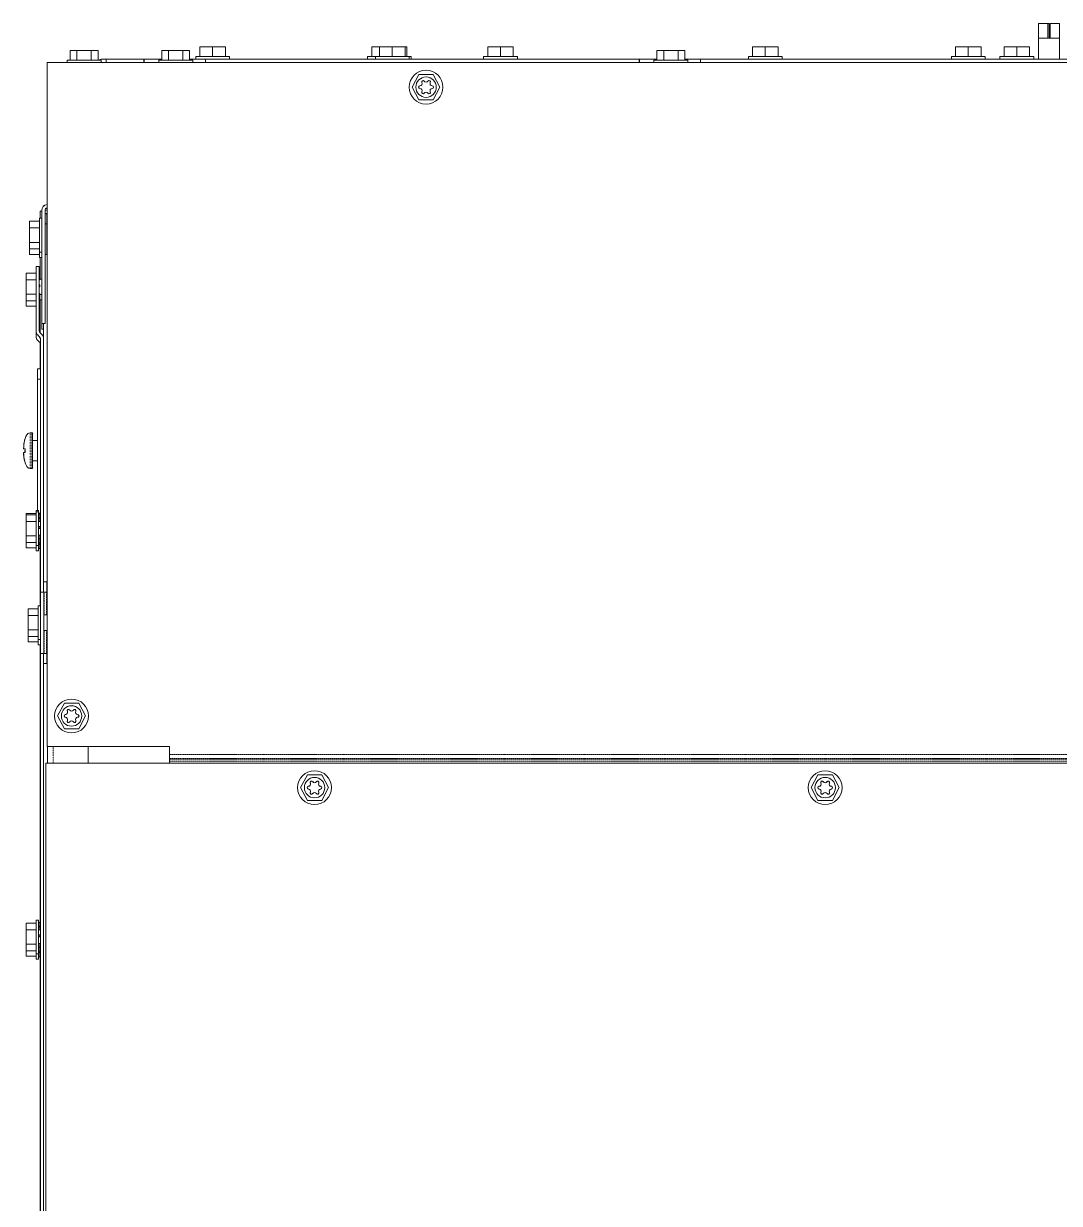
# Model space of a CAD drawing. Header units: millimetres. Extents: x 60499 to 556746, y 248297 to 497145.
# Drawn here: x 246159 to 256806, y 484133 to 496267 of the extents above; entities that cross this region are included whole.
import ezdxf

# ---------------------------------------------------------------- set-up
doc = ezdxf.new("R2010")
doc.units = ezdxf.units.MM
doc.linetypes.add('PHANTOM', pattern=[20, 10, -2, 2, -2, 2, -2])

msp = doc.modelspace()

# ---------------------------------------------------------------- linework, layer by layer
at = {"color": 7, "lineweight": 13, "ltscale": 0.002787}
for p, q in [((256686, 496267), (256592, 496267)), ((256806, 496267), (256713, 496267))]:
    msp.add_line(p, q, dxfattribs=at)
at = {"color": 7, "lineweight": 13, "ltscale": 0.004472}
for p, q in [((256592, 496267), (256592, 496116)), ((256686, 496267), (256686, 496116)), ((256700, 496266), (256700, 496116)), ((256713, 496267), (256713, 496116)), ((256806, 496267), (256806, 496116))]:
    msp.add_line(p, q, dxfattribs=at)
at = {"color": 7, "lineweight": 13, "ltscale": 0.000425}
msp.add_line((256700, 496266), (256686, 496266), dxfattribs=at)
at = {"color": 7, "lineweight": 13, "ltscale": 0.0039}
for p, q in [((247971, 496028), (248102, 496028)), ((248102, 496028), (248233, 496028)), ((249818, 496028), (249949, 496028)), ((249949, 496028), (250080, 496028)), ((250930, 496028), (251061, 496028)), ((251061, 496028), (251192, 496028)), ((253652, 496028), (253783, 496028)), ((253783, 496028), (253914, 496028)), ((255739, 496028), (255870, 496028)), ((255870, 496028), (256001, 496028)), ((256238, 496028), (256369, 496028)), ((256369, 496028), (256500, 496028))]:
    msp.add_line(p, q, dxfattribs=at)
at = {"color": 7, "lineweight": 13, "ltscale": 0.003}
for p, q in [((247971, 495927), (247971, 496028)), ((248102, 495927), (248102, 496028)), ((248233, 495927), (248233, 496028)), ((249738, 495927), (249738, 496028)), ((249818, 495927), (249818, 496028)), ((249949, 495927), (249949, 496028)), ((250080, 495927), (250080, 496028)), ((250100, 495927), (250100, 496028)), ((250930, 495927), (250930, 496028)), ((251061, 495927), (251061, 496028)), ((251192, 495927), (251192, 496028)), ((253652, 495927), (253652, 496028)), ((253783, 495927), (253783, 496028)), ((253914, 495927), (253914, 496028)), ((255739, 495927), (255739, 496028)), ((255870, 495927), (255870, 496028)), ((256001, 495927), (256001, 496028)), ((256238, 495927), (256238, 496028)), ((256369, 495927), (256369, 496028)), ((256500, 495927), (256500, 496028)), ((246639, 495891), (246639, 495991)), ((246639, 495891), (246639, 495991)), ((246707, 495891), (246707, 495991)), ((246855, 495891), (246855, 495991)), ((246924, 495891), (246924, 495991)), ((247580, 495891), (247580, 495991)), ((247649, 495891), (247649, 495991)), ((247797, 495891), (247797, 495991)), ((247866, 495891), (247866, 495991)), ((252670, 495891), (252670, 495991)), ((252739, 495891), (252739, 495991)), ((252887, 495891), (252887, 495991)), ((252956, 495891), (252956, 495991)), ((246321, 494234), (246220, 494234)), ((246321, 494165), (246220, 494165)), ((246321, 494017), (246220, 494017)), ((246321, 493949), (246220, 493949)), ((246321, 493893), (246220, 493893)), ((246287, 491227), (246186, 491227)), ((246287, 491215), (246186, 491215)), ((246287, 491147), (246186, 491147)), ((246287, 490999), (246186, 490999)), ((246287, 490930), (246186, 490930)), ((246287, 490874), (246186, 490874)), ((246308, 490248), (246207, 490248)), ((246308, 490179), (246207, 490179)), ((246308, 490031), (246207, 490031)), ((246308, 489962), (246207, 489962)), ((246308, 489907), (246207, 489907)), ((246287, 487016), (246186, 487016)), ((246287, 486948), (246186, 486948)), ((246287, 486800), (246186, 486800)), ((246287, 486731), (246186, 486731)), ((246287, 486675), (246186, 486675))]:
    msp.add_line(p, q, dxfattribs=at)
at = {"color": 7, "lineweight": 13, "ltscale": 0.002363}
msp.add_line((249738, 496028), (249818, 496028), dxfattribs=at)
at = {"color": 7, "lineweight": 13, "ltscale": 0.000615}
msp.add_line((250080, 496028), (250100, 496028), dxfattribs=at)
at = {"color": 7, "lineweight": 13, "ltscale": 0.006375}
msp.add_line((256592, 496116), (256806, 496116), dxfattribs=at)
at = {"color": 7, "lineweight": 13, "ltscale": 0.006418}
for p, q in [((256592, 496116), (256592, 495901)), ((256806, 496116), (256806, 495901))]:
    msp.add_line(p, q, dxfattribs=at)
at = {"color": 7, "lineweight": 13, "ltscale": 0.002048}
for p, q in [((246639, 495991), (246707, 495991)), ((246855, 495991), (246924, 495991)), ((247580, 495991), (247649, 495991)), ((247797, 495991), (247866, 495991)), ((252670, 495991), (252739, 495991)), ((252887, 495991), (252956, 495991)), ((246220, 494165), (246220, 494234)), ((246220, 493949), (246220, 494017)), ((246187, 493633), (246187, 493701)), ((246187, 493416), (246187, 493485)), ((246186, 491147), (246186, 491215)), ((246186, 490930), (246186, 490999)), ((246207, 490179), (246207, 490248)), ((246207, 489962), (246207, 490031)), ((246186, 486948), (246186, 487016)), ((246186, 486731), (246186, 486800))]:
    msp.add_line(p, q, dxfattribs=at)
at = {"color": 7, "lineweight": 13, "ltscale": 0.004405}
for p, q in [((246707, 495991), (246855, 495991)), ((247649, 495991), (247797, 495991)), ((252739, 495991), (252887, 495991)), ((250222, 495744), (250153, 495613)), ((250370, 495744), (250222, 495744)), ((250439, 495613), (250370, 495744)), ((250153, 495613), (250222, 495482)), ((250370, 495482), (250439, 495613)), ((250222, 495482), (250370, 495482)), ((246220, 494017), (246220, 494165)), ((246187, 493485), (246187, 493633)), ((246186, 490999), (246186, 491147)), ((246207, 490031), (246207, 490179)), ((246578, 489277), (246509, 489146)), ((246726, 489277), (246578, 489277)), ((246795, 489146), (246726, 489277)), ((246509, 489146), (246578, 489015)), ((246726, 489015), (246795, 489146)), ((246578, 489015), (246726, 489015)), ((249076, 488540), (249007, 488409)), ((249224, 488540), (249076, 488540)), ((249292, 488409), (249224, 488540)), ((254325, 488540), (254256, 488409)), ((254473, 488540), (254325, 488540)), ((254541, 488409), (254473, 488540)), ((249007, 488409), (249076, 488278)), ((249224, 488278), (249292, 488409)), ((254256, 488409), (254325, 488278)), ((254473, 488278), (254541, 488409)), ((249076, 488278), (249224, 488278)), ((254325, 488278), (254473, 488278)), ((246186, 486800), (246186, 486948))]:
    msp.add_line(p, q, dxfattribs=at)
at = {"color": 7, "lineweight": 13, "ltscale": 0.001325}
for p, q in [((247008, 495901), (246964, 495901)), ((247008, 495868), (246964, 495868))]:
    msp.add_line(p, q, dxfattribs=at)
at = {"color": 7, "lineweight": 13, "ltscale": 0.011574}
msp.add_line((247008, 495901), (247397, 495901), dxfattribs=at)
at = {"color": 7, "lineweight": 13, "ltscale": 0.00099}
for p, q in [((247008, 495868), (247008, 495901)), ((247008, 495868), (247008, 495901)), ((247396, 495901), (247396, 495868)), ((247397, 495868), (247397, 495901)), ((247397, 495901), (247397, 495868)), ((248028, 495868), (248028, 495901)), ((248028, 495901), (248028, 495868)), ((248028, 495901), (248028, 495868)), ((252488, 495901), (252488, 495868)), ((252489, 495868), (252489, 495901)), ((252489, 495901), (252489, 495868)), ((253117, 495868), (253117, 495901)), ((253117, 495901), (253117, 495868)), ((253118, 495901), (253118, 495868)), ((246320, 493770), (246287, 493770)), ((246347, 493181), (246380, 493181)), ((246334, 490420), (246367, 490420)), ((246334, 489790), (246367, 489790))]:
    msp.add_line(p, q, dxfattribs=at)
at = {"color": 7, "lineweight": 13, "ltscale": 0.01155}
for p, q in [((247396, 495901), (247008, 495901)), ((247396, 495868), (247008, 495868))]:
    msp.add_line(p, q, dxfattribs=at)
at = {"color": 7, "lineweight": 13, "ltscale": 2.4e-05}
for p, q in [((247397, 495901), (247396, 495901)), ((248028, 495901), (248028, 495901)), ((252489, 495901), (252488, 495901)), ((253118, 495901), (253117, 495901)), ((247397, 495868), (247396, 495868)), ((248028, 495868), (248028, 495868)), ((252489, 495868), (252488, 495868)), ((253118, 495868), (253117, 495868)), ((246159, 491894), (246160, 491894))]:
    msp.add_line(p, q, dxfattribs=at)
at = {"color": 7, "lineweight": 13, "ltscale": 0.005455}
msp.add_line((247580, 495901), (247397, 495901), dxfattribs=at)
at = {"color": 7, "lineweight": 13, "ltscale": 0.004822}
msp.add_line((248028, 495901), (247866, 495901), dxfattribs=at)
at = {"color": 7, "lineweight": 13, "ltscale": 0.000762}
for p, q in [((247928, 495901), (247928, 495927)), ((248275, 495901), (248275, 495927)), ((249695, 495901), (249695, 495927)), ((249775, 495901), (249775, 495927)), ((250123, 495901), (250123, 495927)), ((250143, 495901), (250143, 495927)), ((250888, 495901), (250888, 495927)), ((251235, 495901), (251235, 495927)), ((253609, 495901), (253609, 495927)), ((253957, 495901), (253957, 495927)), ((255696, 495901), (255696, 495927)), ((256044, 495901), (256044, 495927)), ((256195, 495901), (256195, 495927)), ((256542, 495901), (256542, 495927)), ((246346, 494265), (246321, 494265)), ((246346, 493917), (246321, 493917)), ((246346, 493862), (246321, 493862)), ((246334, 490279), (246308, 490279)), ((246334, 489931), (246308, 489931))]:
    msp.add_line(p, q, dxfattribs=at)
at = {"color": 7, "lineweight": 13, "ltscale": 0.01035}
for p, q in [((247928, 495927), (248275, 495927)), ((250123, 495927), (249775, 495927)), ((251235, 495927), (250888, 495927)), ((253957, 495927), (253609, 495927)), ((255696, 495927), (256044, 495927)), ((256195, 495927), (256542, 495927))]:
    msp.add_line(p, q, dxfattribs=at)
at = {"color": 7, "lineweight": 13, "ltscale": 0.001516}
for p, q in [((247928, 495901), (247979, 495901)), ((248225, 495901), (248275, 495901)), ((249695, 495901), (249746, 495901)), ((249775, 495901), (249826, 495901)), ((250072, 495901), (250123, 495901)), ((250888, 495901), (250939, 495901)), ((251184, 495901), (251235, 495901)), ((253609, 495901), (253660, 495901)), ((253906, 495901), (253957, 495901)), ((255696, 495901), (255747, 495901)), ((255993, 495901), (256044, 495901)), ((256195, 495901), (256246, 495901)), ((256492, 495901), (256542, 495901)), ((246608, 495865), (246659, 495865)), ((246904, 495865), (246955, 495865)), ((247549, 495865), (247600, 495865)), ((247846, 495865), (247897, 495865)), ((252639, 495865), (252690, 495865)), ((252936, 495865), (252987, 495865)), ((246346, 494214), (246346, 494265)), ((246346, 493917), (246346, 493968)), ((246346, 493862), (246346, 493913)), ((246313, 491196), (246313, 491246)), ((246313, 490899), (246313, 490950)), ((246313, 490843), (246313, 490894)), ((246334, 490228), (246334, 490279)), ((246334, 489931), (246334, 489982)), ((246313, 486996), (246313, 487047)), ((246313, 486700), (246313, 486751)), ((246313, 486644), (246313, 486695))]:
    msp.add_line(p, q, dxfattribs=at)
at = {"color": 7, "lineweight": 13, "ltscale": 0.003659}
for p, q in [((247979, 495901), (248102, 495901)), ((248102, 495901), (248225, 495901)), ((249826, 495901), (249949, 495901)), ((249949, 495901), (250072, 495901)), ((250939, 495901), (251061, 495901)), ((251061, 495901), (251184, 495901)), ((253660, 495901), (253783, 495901)), ((253783, 495901), (253906, 495901)), ((255747, 495901), (255870, 495901)), ((255870, 495901), (255993, 495901)), ((256246, 495901), (256369, 495901)), ((256369, 495901), (256492, 495901)), ((246659, 495865), (246781, 495865)), ((246781, 495865), (246904, 495865)), ((247600, 495865), (247723, 495865)), ((247723, 495865), (247846, 495865)), ((252690, 495865), (252813, 495865)), ((252813, 495865), (252936, 495865)), ((246346, 494091), (246346, 494214)), ((246346, 493968), (246346, 494091)), ((246313, 491073), (246313, 491196)), ((246313, 490950), (246313, 491073)), ((246334, 490105), (246334, 490228)), ((246334, 489982), (246334, 490105)), ((246313, 486874), (246313, 486996)), ((246313, 486751), (246313, 486874))]:
    msp.add_line(p, q, dxfattribs=at)
at = {"color": 7, "lineweight": 13, "ltscale": 0.03937}
for p, q in [((248028, 495901), (252489, 495901)), ((252488, 495901), (248028, 495901)), ((253117, 495901), (260336, 495901)), ((260336, 495901), (253118, 495901)), ((260697, 495865), (246400, 495865)), ((246400, 495865), (246400, 488831)), ((247301, 495865), (246453, 495865)), ((247301, 495865), (260584, 495865)), ((248028, 495868), (252489, 495868)), ((252488, 495868), (248028, 495868)), ((260305, 495868), (253118, 495868)), ((246347, 494344), (246347, 493181)), ((246380, 493181), (246380, 494344)), ((246287, 493106), (246287, 493770)), ((246320, 493106), (246320, 493770)), ((246365, 490525), (246365, 493181)), ((246332, 490279), (246332, 493026)), ((246365, 490420), (246365, 493026)), ((246303, 492610), (246303, 491258)), ((246330, 486953), (246330, 489876)), ((246332, 482721), (246332, 489931)), ((246365, 482862), (246365, 489790)), ((246365, 482967), (246365, 489685)), ((246400, 488831), (247660, 488831)), ((262643, 488661), (246387, 488661)), ((246387, 477017), (246387, 488661)), ((246330, 482754), (246330, 486739))]:
    msp.add_line(p, q, dxfattribs=at)
at = {"color": 7, "lineweight": 13, "ltscale": 1.1e-05}
for p, q in [((248033, 495901), (248033, 495901)), ((248123, 495901), (248123, 495901)), ((248212, 495901), (248212, 495901)), ((255801, 495901), (255801, 495901)), ((255891, 495901), (255891, 495901)), ((255981, 495901), (255981, 495901))]:
    msp.add_line(p, q, dxfattribs=at)
at = {"color": 7, "lineweight": 13, "ltscale": 1.3e-05}
for p, q in [((248102, 495901), (248102, 495901)), ((248176, 495901), (248176, 495901)), ((248206, 495901), (248206, 495901)), ((248249, 495901), (248249, 495901)), ((249722, 495901), (249722, 495901)), ((249764, 495901), (249764, 495901)), ((249765, 495901), (249765, 495901)), ((249801, 495901), (249801, 495901)), ((250117, 495901), (250117, 495901)), ((250914, 495901), (250914, 495901)), ((250956, 495901), (250956, 495901)), ((250957, 495901), (250957, 495901)), ((250993, 495901), (250993, 495901)), ((251061, 495901), (251061, 495901)), ((251082, 495901), (251082, 495901)), ((251136, 495901), (251136, 495901)), ((251166, 495901), (251166, 495901)), ((251172, 495901), (251172, 495901)), ((251209, 495901), (251209, 495901)), ((253636, 495901), (253636, 495901)), ((253677, 495901), (253677, 495901)), ((253679, 495901), (253679, 495901)), ((253715, 495901), (253715, 495901)), ((253783, 495901), (253783, 495901)), ((253804, 495901), (253804, 495901)), ((253858, 495901), (253858, 495901)), ((253888, 495901), (253888, 495901)), ((253894, 495901), (253894, 495901)), ((253931, 495901), (253931, 495901)), ((255722, 495901), (255722, 495901)), ((255764, 495901), (255764, 495901)), ((255765, 495901), (255765, 495901)), ((255870, 495901), (255870, 495901)), ((255945, 495901), (255945, 495901)), ((255974, 495901), (255974, 495901)), ((256018, 495901), (256018, 495901)), ((246346, 494239), (246347, 494239)), ((246346, 493985), (246347, 493985)), ((246346, 493943), (246347, 493943)), ((246346, 493931), (246347, 493931)), ((246346, 493930), (246347, 493930)), ((246346, 493888), (246347, 493888)), ((246174, 491999), (246174, 491999)), ((246334, 490253), (246334, 490253)), ((246334, 489999), (246334, 489999)), ((246334, 489957), (246334, 489957))]:
    msp.add_line(p, q, dxfattribs=at)
at = {"color": 7, "lineweight": 13, "ltscale": 0.003195}
msp.add_line((249803, 495927), (249695, 495927), dxfattribs=at)
at = {"color": 7, "lineweight": 13, "ltscale": 0.000847}
msp.add_line((249746, 495901), (249775, 495901), dxfattribs=at)
at = {"color": 7, "lineweight": 13, "ltscale": 1.2e-05}
for p, q in [((249801, 495901), (249801, 495901)), ((249843, 495901), (249843, 495901)), ((249844, 495901), (249844, 495901)), ((249880, 495901), (249880, 495901)), ((249949, 495901), (249949, 495901)), ((249970, 495901), (249970, 495901)), ((250024, 495901), (250024, 495901)), ((250053, 495901), (250053, 495901)), ((250059, 495901), (250059, 495901)), ((250096, 495901), (250096, 495901)), ((256221, 495901), (256221, 495901)), ((256263, 495901), (256263, 495901)), ((256264, 495901), (256264, 495901)), ((256369, 495901), (256369, 495901)), ((256443, 495901), (256443, 495901)), ((256473, 495901), (256473, 495901)), ((256516, 495901), (256516, 495901)), ((246634, 495865), (246634, 495865)), ((246634, 495865), (246634, 495865)), ((246676, 495865), (246676, 495865)), ((246677, 495865), (246677, 495865)), ((246713, 495865), (246713, 495865)), ((246781, 495865), (246781, 495865)), ((246802, 495865), (246802, 495865)), ((246856, 495865), (246856, 495865)), ((246886, 495865), (246886, 495865)), ((246892, 495865), (246892, 495865)), ((246929, 495865), (246929, 495865)), ((247575, 495865), (247575, 495865)), ((247617, 495865), (247617, 495865)), ((247618, 495865), (247618, 495865)), ((247654, 495865), (247654, 495865)), ((247723, 495865), (247723, 495865)), ((247744, 495865), (247744, 495865)), ((247798, 495865), (247798, 495865)), ((247827, 495865), (247827, 495865)), ((247834, 495865), (247834, 495865)), ((247871, 495865), (247871, 495865)), ((252665, 495865), (252665, 495865)), ((252707, 495865), (252707, 495865)), ((252709, 495865), (252709, 495865)), ((252744, 495865), (252744, 495865)), ((252813, 495865), (252813, 495865)), ((252834, 495865), (252834, 495865)), ((252888, 495865), (252888, 495865)), ((252918, 495865), (252918, 495865)), ((252924, 495865), (252924, 495865)), ((252961, 495865), (252961, 495865)), ((246347, 494202), (246346, 494202)), ((246346, 494196), (246347, 494196)), ((246346, 494166), (246347, 494166)), ((246347, 494112), (246346, 494112)), ((246346, 494091), (246347, 494091)), ((246347, 494023), (246346, 494023)), ((246346, 493987), (246347, 493987)), ((246346, 493870), (246347, 493870)), ((246174, 491999), (246174, 491999)), ((246334, 490216), (246334, 490216)), ((246334, 490210), (246334, 490210)), ((246334, 490180), (246334, 490180)), ((246334, 490126), (246334, 490126)), ((246334, 490105), (246334, 490105)), ((246334, 490037), (246334, 490037)), ((246334, 490001), (246334, 490001))]:
    msp.add_line(p, q, dxfattribs=at)
at = {"color": 7, "lineweight": 13, "ltscale": 0.000872}
msp.add_line((250114, 495901), (250143, 495901), dxfattribs=at)
at = {"color": 7, "lineweight": 13, "ltscale": 0.000614}
msp.add_line((250143, 495927), (250123, 495927), dxfattribs=at)
at = {"color": 7, "lineweight": 13, "ltscale": 0.005404}
msp.add_line((252670, 495901), (252489, 495901), dxfattribs=at)
at = {"color": 7, "lineweight": 13, "ltscale": 0.004797}
msp.add_line((253117, 495901), (252956, 495901), dxfattribs=at)
at = {"color": 7, "lineweight": 13, "ltscale": 1e-05}
for p, q in [((256300, 495901), (256300, 495901)), ((256390, 495901), (256390, 495901)), ((256479, 495901), (256479, 495901)), ((246174, 491999), (246174, 491999)), ((246174, 491999), (246174, 491999))]:
    msp.add_line(p, q, dxfattribs=at)
at = {"color": 7, "lineweight": 13, "ltscale": 0.000763}
for p, q in [((246608, 495865), (246608, 495891)), ((246608, 495865), (246608, 495891)), ((246955, 495865), (246955, 495891)), ((247549, 495865), (247549, 495891)), ((247897, 495865), (247897, 495891)), ((252639, 495865), (252639, 495891)), ((252987, 495865), (252987, 495891)), ((246313, 491258), (246287, 491258)), ((246313, 491246), (246287, 491246)), ((246313, 490899), (246287, 490899)), ((246313, 490843), (246287, 490843)), ((246313, 487047), (246287, 487047)), ((246313, 486700), (246287, 486700)), ((246313, 486644), (246287, 486644))]:
    msp.add_line(p, q, dxfattribs=at)
at = {"color": 7, "lineweight": 13, "ltscale": 0.005175}
for p, q in [((246781, 495891), (246608, 495891)), ((246781, 495891), (246955, 495891)), ((247723, 495891), (247549, 495891)), ((247723, 495891), (247897, 495891)), ((252813, 495891), (252639, 495891)), ((252813, 495891), (252987, 495891)), ((246321, 494265), (246321, 494091)), ((246321, 493917), (246321, 494091)), ((246287, 491073), (246287, 491246)), ((246287, 491073), (246287, 490899)), ((246308, 490279), (246308, 490105)), ((246308, 489931), (246308, 490105)), ((246287, 486874), (246287, 487047)), ((246287, 486874), (246287, 486700))]:
    msp.add_line(p, q, dxfattribs=at)
at = {"color": 7, "lineweight": 13, "ltscale": 8.3e-05}
msp.add_line((247031, 495865), (247031, 495867), dxfattribs=at)
at = {"color": 7, "lineweight": 13, "ltscale": 8.4e-05}
msp.add_line((247048, 495868), (247048, 495865), dxfattribs=at)
at = {"color": 7, "lineweight": 13, "ltscale": 0.00453}
msp.add_line((247549, 495868), (247397, 495868), dxfattribs=at)
at = {"color": 7, "lineweight": 13, "ltscale": 0.003897}
msp.add_line((248028, 495868), (247897, 495868), dxfattribs=at)
at = {"color": 7, "lineweight": 13, "ltscale": 8.5e-05}
for p, q in [((249790, 495865), (249790, 495868)), ((249869, 495865), (249869, 495868)), ((250028, 495868), (250028, 495865)), ((250982, 495865), (250982, 495868)), ((251141, 495868), (251141, 495865)), ((253704, 495865), (253704, 495868)), ((253863, 495868), (253863, 495865)), ((256435, 495865), (256435, 495868)), ((256542, 495865), (256542, 495868))]:
    msp.add_line(p, q, dxfattribs=at)
at = {"color": 7, "lineweight": 13, "ltscale": 0.00448}
msp.add_line((252639, 495868), (252489, 495868), dxfattribs=at)
at = {"color": 7, "lineweight": 13, "ltscale": 0.003872}
msp.add_line((253117, 495868), (252987, 495868), dxfattribs=at)
at = {"color": 7, "lineweight": 13, "ltscale": 0.000513}
msp.add_line((246347, 494338), (246330, 494338), dxfattribs=at)
at = {"color": 7, "lineweight": 13, "ltscale": 0.002173}
msp.add_line((246330, 494265), (246330, 494338), dxfattribs=at)
at = {"color": 7, "lineweight": 13, "ltscale": 0.000386}
msp.add_line((246373, 494394), (246360, 494394), dxfattribs=at)
at = {"color": 7, "lineweight": 13, "ltscale": 0.000374}
msp.add_line((246360, 494394), (246360, 494382), dxfattribs=at)
at = {"color": 7, "lineweight": 13, "ltscale": 0.000348}
msp.add_line((246400, 494364), (246388, 494364), dxfattribs=at)
at = {"color": 7, "lineweight": 13, "ltscale": 0.00055}
for p, q in [((246380, 494311), (246399, 494311)), ((246380, 494206), (246399, 494206)), ((246347, 493125), (246365, 493125))]:
    msp.add_line(p, q, dxfattribs=at)
at = {"color": 7, "lineweight": 13, "ltscale": 0.000566}
msp.add_line((246399, 494314), (246399, 494295), dxfattribs=at)
at = {"color": 7, "lineweight": 13, "ltscale": 3e-05}
msp.add_line((246400, 494314), (246399, 494314), dxfattribs=at)
at = {"color": 7, "lineweight": 13, "ltscale": 0.003125}
for p, q in [((246399, 494206), (246399, 494311)), ((246303, 492715), (246303, 492610)), ((246365, 490420), (246365, 490525)), ((246399, 490420), (246399, 490525)), ((246365, 489685), (246365, 489790)), ((246399, 489685), (246399, 489790))]:
    msp.add_line(p, q, dxfattribs=at)
at = {"color": 7, "lineweight": 13, "ltscale": 4.8e-05}
for p, q in [((246399, 494295), (246400, 494295)), ((246400, 494204), (246399, 494204)), ((246400, 493999), (246399, 493999))]:
    msp.add_line(p, q, dxfattribs=at)
at = {"color": 7, "lineweight": 13, "ltscale": 0.009375}
msp.add_line((246399, 493891), (246399, 494206), dxfattribs=at)
at = {"color": 7, "lineweight": 13, "ltscale": 0.001655}
for p, q in [((246220, 493893), (246220, 493949)), ((246187, 493360), (246187, 493416)), ((246287, 493051), (246287, 493106)), ((246347, 493181), (246347, 493125)), ((246186, 490874), (246186, 490930)), ((246207, 489907), (246207, 489962)), ((246186, 486675), (246186, 486731))]:
    msp.add_line(p, q, dxfattribs=at)
at = {"color": 7, "lineweight": 13, "ltscale": 0.0023}
for p, q in [((246321, 493862), (246321, 493939)), ((246287, 490920), (246287, 490843)), ((246308, 489876), (246308, 489953)), ((246287, 486721), (246287, 486644))]:
    msp.add_line(p, q, dxfattribs=at)
at = {"color": 7, "lineweight": 13, "ltscale": 0.006668}
msp.add_line((246330, 493862), (246330, 493638), dxfattribs=at)
at = {"color": 7, "lineweight": 13, "ltscale": 0.000138}
for p, q in [((246346, 493913), (246346, 493917)), ((246313, 490894), (246313, 490899)), ((246313, 486695), (246313, 486700))]:
    msp.add_line(p, q, dxfattribs=at)
at = {"color": 7, "lineweight": 13, "ltscale": 0.000594}
msp.add_line((246400, 493891), (246380, 493891), dxfattribs=at)
at = {"color": 7, "lineweight": 13, "ltscale": 0.00299}
for p, q in [((246287, 493701), (246187, 493701)), ((246287, 493633), (246187, 493633)), ((246287, 493485), (246187, 493485)), ((246287, 493416), (246187, 493416)), ((246287, 493360), (246187, 493360))]:
    msp.add_line(p, q, dxfattribs=at)
at = {"color": 7, "lineweight": 13, "ltscale": 0.000158}
for p, q in [((246320, 493706), (246326, 493706)), ((246326, 493669), (246320, 493669)), ((246320, 493663), (246326, 493663)), ((246320, 493633), (246326, 493633)), ((246326, 493580), (246320, 493580)), ((246320, 493559), (246326, 493559)), ((246326, 493490), (246320, 493490)), ((246320, 493454), (246326, 493454)), ((246320, 493453), (246326, 493453)), ((246320, 493411), (246326, 493411))]:
    msp.add_line(p, q, dxfattribs=at)
at = {"color": 7, "lineweight": 13, "ltscale": 0.001106}
for p, q in [((246326, 493669), (246326, 493706)), ((246325, 491220), (246325, 491183)), ((246325, 487021), (246325, 486984))]:
    msp.add_line(p, q, dxfattribs=at)
at = {"color": 7, "lineweight": 13, "ltscale": 0.000183}
for p, q in [((246326, 493669), (246326, 493663)), ((246325, 491183), (246325, 491177)), ((246325, 486984), (246325, 486978))]:
    msp.add_line(p, q, dxfattribs=at)
at = {"color": 7, "lineweight": 13, "ltscale": 0.000884}
for p, q in [((246326, 493663), (246326, 493633)), ((246325, 491177), (246325, 491147)), ((246325, 486978), (246325, 486948))]:
    msp.add_line(p, q, dxfattribs=at)
at = {"color": 7, "lineweight": 13, "ltscale": 0.000628}
for p, q in [((246326, 493638), (246347, 493638)), ((246326, 493479), (246347, 493479)), ((246326, 493424), (246347, 493424))]:
    msp.add_line(p, q, dxfattribs=at)
at = {"color": 7, "lineweight": 13, "ltscale": 0.000625}
for p, q in [((246326, 493580), (246326, 493559)), ((246325, 491094), (246325, 491073)), ((246325, 486895), (246325, 486874))]:
    msp.add_line(p, q, dxfattribs=at)
at = {"color": 7, "lineweight": 13, "ltscale": 0.001067}
for p, q in [((246326, 493490), (246326, 493454)), ((246325, 491004), (246325, 490968)), ((246325, 486805), (246325, 486769))]:
    msp.add_line(p, q, dxfattribs=at)
at = {"color": 7, "lineweight": 13, "ltscale": 0.000157}
for p, q in [((246320, 493398), (246326, 493398)), ((246320, 493397), (246326, 493397)), ((246320, 493355), (246326, 493355))]:
    msp.add_line(p, q, dxfattribs=at)
at = {"color": 7, "lineweight": 13, "ltscale": 3.9e-05}
for p, q in [((246326, 493454), (246326, 493453)), ((246326, 493398), (246326, 493397)), ((246325, 490968), (246325, 490967)), ((246325, 490913), (246325, 490911)), ((246325, 486769), (246325, 486768)), ((246325, 486713), (246325, 486712))]:
    msp.add_line(p, q, dxfattribs=at)
at = {"color": 7, "lineweight": 13, "ltscale": 0.00125}
for p, q in [((246326, 493453), (246326, 493411)), ((246326, 493397), (246326, 493355)), ((246325, 490967), (246325, 490925)), ((246325, 490911), (246325, 490869)), ((246325, 486768), (246325, 486726)), ((246325, 486712), (246325, 486670))]:
    msp.add_line(p, q, dxfattribs=at)
at = {"color": 7, "lineweight": 13, "ltscale": 0.000366}
for p, q in [((246326, 493411), (246326, 493398)), ((246325, 490925), (246325, 490913)), ((246325, 486726), (246325, 486713))]:
    msp.add_line(p, q, dxfattribs=at)
at = {"color": 7, "lineweight": 13, "ltscale": 0.010035}
msp.add_line((246330, 493424), (246330, 493086), dxfattribs=at)
at = {"color": 7, "lineweight": 13, "ltscale": 0.000836}
for p, q in [((246324, 493045), (246305, 493064)), ((246324, 492989), (246305, 493009)), ((246348, 493068), (246328, 493088))]:
    msp.add_line(p, q, dxfattribs=at)
at = {"color": 7, "lineweight": 13, "ltscale": 0.000163}
msp.add_line((246332, 493029), (246328, 493032), dxfattribs=at)
at = {"color": 7, "lineweight": 13, "ltscale": 0.000189}
msp.add_line((246330, 493037), (246330, 493031), dxfattribs=at)
at = {"color": 7, "lineweight": 13, "ltscale": 0.004819}
msp.add_line((246330, 492982), (246330, 492820), dxfattribs=at)
at = {"color": 7, "lineweight": 13, "ltscale": 0.003113}
msp.add_line((246330, 492820), (246330, 492715), dxfattribs=at)
at = {"color": 7, "lineweight": 13, "ltscale": 6.5e-05}
msp.add_line((246330, 492820), (246332, 492820), dxfattribs=at)
at = {"color": 7, "lineweight": 13, "ltscale": 0.000863}
for p, q in [((246303, 492715), (246332, 492715)), ((246303, 492610), (246332, 492610))]:
    msp.add_line(p, q, dxfattribs=at)
at = {"color": 7, "linetype": 'PHANTOM', "lineweight": 13, "ltscale": 0.010925}
for p, q in [((246226, 492059), (246226, 491692)), ((246244, 492059), (246244, 491692))]:
    msp.add_line(p, q, dxfattribs=at)
at = {"color": 7, "lineweight": 13, "ltscale": 0.000525}
for p, q in [((246226, 492059), (246244, 492059)), ((246226, 491692), (246244, 491692)), ((246226, 491691), (246244, 491691))]:
    msp.add_line(p, q, dxfattribs=at)
at = {"color": 7, "lineweight": 13, "ltscale": 0.010425}
msp.add_line((246252, 492050), (246252, 491700), dxfattribs=at)
at = {"color": 7, "lineweight": 13, "ltscale": 0.000335}
msp.add_line((246159, 491905), (246159, 491894), dxfattribs=at)
at = {"color": 7, "lineweight": 13, "ltscale": 0.000446}
msp.add_line((246159, 491894), (246174, 491894), dxfattribs=at)
msp.add_line((246159, 491894), (246174, 491894), dxfattribs=at)
msp.add_line((246159, 491894), (246174, 491894), dxfattribs=at)
at = {"color": 7, "lineweight": 13, "ltscale": 0.000445}
msp.add_line((246159, 491894), (246174, 491894), dxfattribs=at)
at = {"color": 7, "lineweight": 13, "ltscale": 1.5e-05}
for p, q in [((246174, 491999), (246174, 491999)), ((246174, 491752), (246174, 491751))]:
    msp.add_line(p, q, dxfattribs=at)
at = {"color": 7, "lineweight": 13, "ltscale": 0.00151}
for p, q in [((246252, 491980), (246303, 491980)), ((246252, 491770), (246303, 491770)), ((246252, 491770), (246303, 491770))]:
    msp.add_line(p, q, dxfattribs=at)
at = {"color": 7, "lineweight": 13, "ltscale": 5e-06}
msp.add_line((246174, 491751), (246174, 491751), dxfattribs=at)
at = {"color": 7, "linetype": 'PHANTOM', "lineweight": 13, "ltscale": 1.2e-05}
for p, q in [((246226, 491692), (246226, 491691)), ((246244, 491692), (246244, 491691))]:
    msp.add_line(p, q, dxfattribs=at)
at = {"color": 7, "lineweight": 13, "ltscale": 0.000343}
for p, q in [((246186, 491215), (246186, 491227)), ((246313, 491246), (246313, 491258)), ((246325, 491232), (246325, 491220))]:
    msp.add_line(p, q, dxfattribs=at)
at = {"color": 7, "lineweight": 13, "ltscale": 0.000342}
msp.add_line((246287, 491246), (246287, 491258), dxfattribs=at)
at = {"color": 7, "lineweight": 13, "ltscale": 0.000375}
for p, q in [((246313, 491232), (246325, 491232)), ((246313, 491220), (246325, 491220)), ((246325, 491183), (246313, 491183)), ((246313, 491177), (246325, 491177)), ((246313, 491147), (246325, 491147)), ((246325, 491094), (246313, 491094)), ((246313, 491073), (246325, 491073)), ((246325, 491004), (246313, 491004)), ((246313, 490968), (246325, 490968)), ((246313, 490967), (246325, 490967)), ((246313, 490925), (246325, 490925)), ((246313, 490913), (246325, 490913)), ((246313, 490911), (246325, 490911)), ((246313, 490869), (246325, 490869)), ((246313, 487021), (246325, 487021)), ((246325, 486984), (246313, 486984)), ((246313, 486978), (246325, 486978)), ((246313, 486948), (246325, 486948)), ((246325, 486895), (246313, 486895)), ((246313, 486874), (246325, 486874)), ((246325, 486805), (246313, 486805)), ((246313, 486769), (246325, 486769)), ((246313, 486768), (246325, 486768)), ((246313, 486726), (246325, 486726)), ((246313, 486713), (246325, 486713)), ((246313, 486712), (246325, 486712)), ((246313, 486670), (246325, 486670))]:
    msp.add_line(p, q, dxfattribs=at)
at = {"color": 7, "lineweight": 13, "ltscale": 0.000198}
for p, q in [((246325, 491164), (246332, 491164)), ((246325, 491152), (246332, 491152)), ((246325, 490993), (246332, 490993)), ((246325, 490938), (246332, 490938)), ((246325, 486953), (246332, 486953)), ((246325, 486794), (246332, 486794)), ((246325, 486739), (246332, 486739))]:
    msp.add_line(p, q, dxfattribs=at)
at = {"color": 7, "lineweight": 13, "ltscale": 0.000225}
msp.add_line((246330, 490938), (246330, 490930), dxfattribs=at)
at = {"color": 7, "lineweight": 13, "ltscale": 0.019383}
msp.add_line((246330, 490279), (246330, 490930), dxfattribs=at)
at = {"color": 7, "lineweight": 13, "ltscale": 6.6e-05}
msp.add_line((246330, 490930), (246332, 490930), dxfattribs=at)
at = {"color": 7, "lineweight": 13, "ltscale": 0.001034}
for p, q in [((246400, 490525), (246365, 490525)), ((246400, 489685), (246365, 489685))]:
    msp.add_line(p, q, dxfattribs=at)
at = {"color": 7, "lineweight": 13, "ltscale": 0.01875}
for p, q in [((246334, 490420), (246334, 489790)), ((246367, 490420), (246367, 489790))]:
    msp.add_line(p, q, dxfattribs=at)
at = {"color": 7, "lineweight": 13, "ltscale": 5.3e-05}
for p, q in [((246369, 490420), (246367, 490420)), ((246369, 489790), (246367, 489790))]:
    msp.add_line(p, q, dxfattribs=at)
at = {"color": 7, "lineweight": 13, "ltscale": 0.00076}
for p, q in [((246395, 490420), (246369, 490420)), ((246395, 489790), (246369, 489790))]:
    msp.add_line(p, q, dxfattribs=at)
at = {"color": 7, "linetype": 'PHANTOM', "lineweight": 13, "ltscale": 0.007012}
for p, q in [((246369, 490185), (246369, 490420)), ((246395, 490420), (246395, 490185)), ((246369, 489790), (246369, 490026)), ((246395, 490026), (246395, 489790))]:
    msp.add_line(p, q, dxfattribs=at)
at = {"color": 7, "lineweight": 13, "ltscale": 0.000112}
for p, q in [((246395, 490420), (246399, 490420)), ((246395, 489790), (246399, 489790))]:
    msp.add_line(p, q, dxfattribs=at)
at = {"color": 7, "lineweight": 13, "ltscale": 0.007012}
for p, q in [((246399, 490420), (246399, 490185)), ((246399, 490026), (246399, 489790))]:
    msp.add_line(p, q, dxfattribs=at)
at = {"color": 7, "lineweight": 13, "ltscale": 0.000973}
for p, q in [((246367, 490185), (246400, 490185)), ((246367, 490026), (246400, 490026))]:
    msp.add_line(p, q, dxfattribs=at)
at = {"color": 7, "lineweight": 13, "ltscale": 0.00071}
msp.add_line((246332, 489876), (246308, 489876), dxfattribs=at)
at = {"color": 7, "lineweight": 13, "ltscale": 0.005075}
for p, q in [((246404, 488661), (246404, 488831)), ((246823, 488831), (246823, 488661))]:
    msp.add_line(p, q, dxfattribs=at)
at = {"color": 7, "linetype": 'PHANTOM', "lineweight": 13, "ltscale": 0.005075}
msp.add_line((246463, 488661), (246463, 488831), dxfattribs=at)
at = {"color": 7, "lineweight": 13, "ltscale": 0.002431}
msp.add_line((247660, 488749), (247660, 488831), dxfattribs=at)
at = {"color": 7, "linetype": 'PHANTOM', "lineweight": 13, "ltscale": 0.03937}
for p, q in [((260697, 488749), (247660, 488749)), ((260697, 488710), (247660, 488710)), ((260697, 488701), (247660, 488701)), ((260697, 488682), (247660, 488682))]:
    msp.add_line(p, q, dxfattribs=at)
at = {"color": 7, "lineweight": 13, "ltscale": 0.001184}
msp.add_line((247660, 488749), (247660, 488710), dxfattribs=at)
at = {"color": 7, "lineweight": 13, "ltscale": 0.000269}
msp.add_line((247660, 488710), (247660, 488701), dxfattribs=at)
at = {"color": 7, "lineweight": 13, "ltscale": 0.000548}
msp.add_line((247660, 488682), (247660, 488701), dxfattribs=at)
at = {"color": 7, "lineweight": 13, "ltscale": 0.000643}
msp.add_line((247660, 488682), (247660, 488661), dxfattribs=at)
at = {"color": 7, "lineweight": 13, "ltscale": 0.03937}
for points in [[(246226, 492059), (246214, 492056), (246204, 492050), (246193, 492038), (246182, 492019), (246174, 491999)], [(246174, 491999), (246167, 491975), (246161, 491939), (246160, 491917), (246159, 491894)], [(246174, 491752), (246167, 491776), (246161, 491811), (246160, 491834), (246159, 491856)], [(246159, 491856), (246159, 491839), (246162, 491809), (246166, 491782), (246174, 491752)], [(246174, 491751), (246167, 491776), (246161, 491811), (246160, 491834), (246159, 491856)], [(246159, 491856), (246159, 491839), (246162, 491809), (246166, 491782), (246174, 491752)], [(246174, 491751), (246182, 491731), (246192, 491713), (246203, 491701), (246210, 491696), (246217, 491693), (246226, 491691)], [(246174, 491751), (246182, 491731), (246192, 491713), (246203, 491702), (246210, 491697), (246217, 491693), (246226, 491692)]]:
    msp.add_lwpolyline(points, dxfattribs=at)
for centre, radius in [((250296, 495613), 174), ((250296, 495613), 105), ((246652, 489146), 174), ((246652, 489146), 105), ((249150, 488409), 174), ((249150, 488409), 105), ((254399, 488409), 174), ((254399, 488409), 105)]:
    msp.add_circle(centre, radius, dxfattribs=at)
for centre, radius, start, end in [((246964, 495838), 62.7, 90, 122.9554), ((246964, 495838), 29.4, 113.4881, 115.479), ((246964, 495838), 29.4, 90, 106.3395), ((246983, 495838), 29.4, 90, 115.1277), ((250233, 495649), 22.4, 271.0569, 28.9431), ((250265, 495667), 14.1, 31.0612, 208.9414), ((250296, 495686), 22.4, 211.0612, 328.9327), ((250327, 495667), 14.1, 331.0569, 148.937), ((250359, 495649), 22.4, 151.0569, 268.9431), ((250234, 495613), 14.1, 91.0614, 268.9386), ((250233, 495576), 22.4, 331.0569, 88.9431), ((250265, 495559), 14.1, 151.0569, 328.937), ((250296, 495540), 22.4, 31.0612, 148.9327), ((250327, 495559), 14.1, 211.0612, 28.9414), ((250359, 495576), 22.4, 91.0569, 208.9431), ((250359, 495613), 14.1, 271.0614, 88.9386), ((246409, 494344), 62.7, 98.5529, 180), ((246409, 494344), 29.4, 108.4811, 180), ((246409, 494288), 62.7, 98.5407, 117.9666), ((246409, 494288), 62.7, 178.8215, 180), ((246409, 494288), 29.4, 108.4539, 128.4917), ((246346, 493106), 59.3, 180, 225), ((246346, 493106), 26, 180, 225), ((246346, 493051), 59.3, 180, 225), ((246346, 493051), 26, 185.1081, 225), ((246306, 493026), 26, 0, 45), ((246306, 492971), 26, 0, 45), ((246306, 493026), 59.3, 0, 45), ((246244, 492050), 8.4, 359.9999, 90), ((246171, 492247), 353, 268.0873, 270.5162), ((246171, 492247), 353, 268.0873, 270.5162), ((246171, 491540), 354, 89.4834, 91.9075), ((246431, 491914), 271, 161.6435, 172.6724), ((246538, 491876), 364, 177.024, 182.976), ((246171, 491503), 353, 89.4838, 91.9127), ((246538, 491875), 364, 178.1032, 182.9744), ((246537, 491875), 363, 179.934, 182.8278), ((246536, 491875), 363, 179.9336, 182.8948), ((246590, 489146), 14.1, 91.0614, 268.9386), ((246589, 489183), 22.4, 271.0569, 28.9431), ((246589, 489110), 22.4, 331.0569, 88.9431), ((246621, 489200), 14.1, 31.0612, 208.9414), ((246621, 489092), 14.1, 151.0569, 328.937), ((246652, 489219), 22.4, 211.0612, 328.9327), ((246683, 489200), 14.1, 331.0569, 148.937), ((246683, 489092), 14.1, 211.0612, 28.9414), ((246715, 489183), 22.4, 151.0569, 268.9431), ((246715, 489110), 22.4, 91.0569, 208.9431), ((246715, 489146), 14.1, 271.0614, 88.9386), ((246652, 489073), 22.4, 31.0612, 148.9327), ((249087, 488409), 14.1, 91.0614, 268.9386), ((249087, 488445), 22.4, 271.0569, 28.9431), ((249087, 488372), 22.4, 331.0569, 88.9431), ((249118, 488463), 14.1, 31.0612, 208.9414), ((249150, 488482), 22.4, 211.0612, 328.9327), ((249181, 488463), 14.1, 331.0569, 148.937), ((249213, 488445), 22.4, 151.0569, 268.9431), ((249213, 488372), 22.4, 91.0569, 208.9431), ((249212, 488409), 14.1, 271.0614, 88.9386), ((254336, 488409), 14.1, 91.0614, 268.9386), ((254335, 488445), 22.4, 271.0569, 28.9431), ((254335, 488372), 22.4, 331.0569, 88.9431), ((254367, 488463), 14.1, 31.0612, 208.9414), ((254399, 488482), 22.4, 211.0612, 328.9327), ((254430, 488463), 14.1, 331.0569, 148.937), ((254462, 488445), 22.4, 151.0569, 268.9431), ((254462, 488372), 22.4, 91.0569, 208.9431), ((254461, 488409), 14.1, 271.0614, 88.9386), ((249118, 488355), 14.1, 151.0569, 328.937), ((249150, 488336), 22.4, 31.0612, 148.9327), ((249181, 488355), 14.1, 211.0612, 28.9414), ((254367, 488355), 14.1, 151.0569, 328.937), ((254399, 488336), 22.4, 31.0612, 148.9327), ((254430, 488355), 14.1, 211.0612, 28.9414)]:
    msp.add_arc(centre, radius, start, end, dxfattribs=at)
msp.add_ellipse((246244, 491700), major_axis=(8.4, 0), ratio=0.999998, start_param=4.712389, end_param=6.283186, dxfattribs=at)
msp.add_ellipse((246244, 491700), major_axis=(8.4, 0), ratio=0.999998, start_param=4.712389, end_param=6.283186, dxfattribs=at)

doc.saveas('drawing.dxf')
